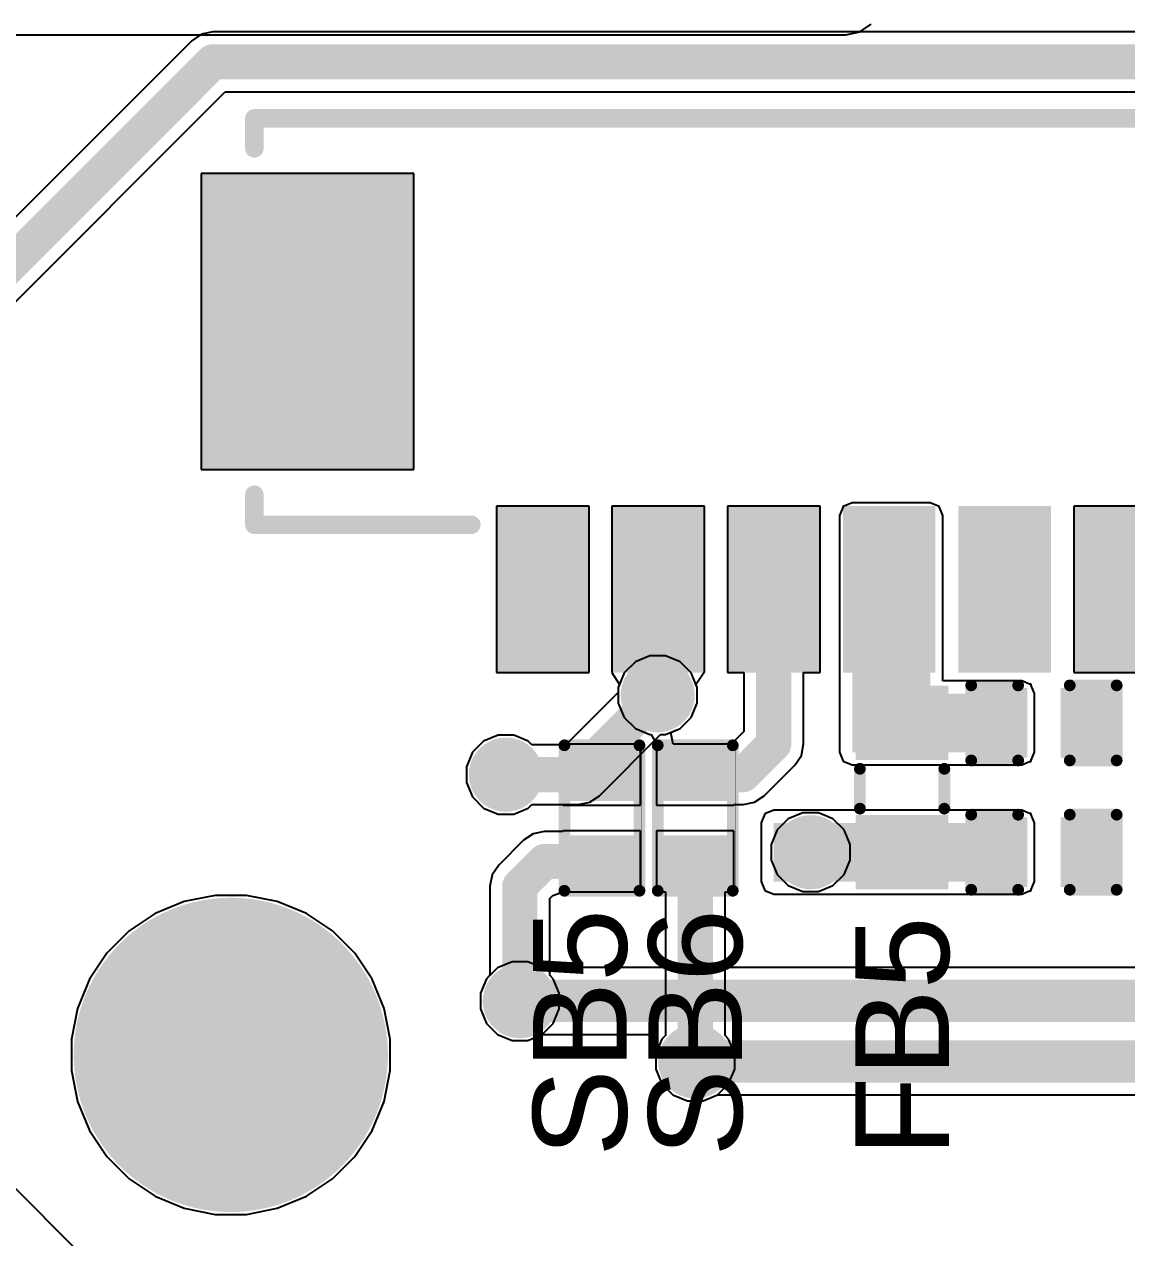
# Model space of a CAD drawing. Header units: millimetres. Extents: x -0.27 to 3.94, y -1.19 to 3.
# Drawn here: x 0.739 to 1.209, y -0.708 to -0.191 of the extents above; entities that cross this region are included whole.
import ezdxf

# ---------------------------------------------------------------- set-up
doc = ezdxf.new("R2010")
doc.units = ezdxf.units.MM
doc.header["$MEASUREMENT"] = 0
for name, color, linetype in [('BottomLayer', 5, 'Continuous'), ('BottomSolder', 6, 'Continuous'), ('MultiLayer', 9, 'Continuous'), ('PadHoleLayer', 156, 'Continuous'), ('TopLayer', 1, 'Continuous'), ('TopOverlay', 2, 'Continuous'), ('TopPaste', 8, 'Continuous'), ('TopSolder', 216, 'Continuous'), ('ViaHoleLayer', 16, 'Continuous')]:
    doc.layers.add(name, color=color, linetype=linetype)
doc.styles.add('Arial', font='arial.ttf', dxfattribs={"height": 0.2})

# ---------------------------------------------------------------- blocks, each defined once
blk = doc.blocks.new('S______B______0402_1')
at = {"layer": 'TopLayer'}
for points in [[(-0.0275, -0.0125), (-0.0275, 0.0125), (-0.0095, 0.0125), (-0.0095, -0.0125)], [(0.0095, -0.0125), (0.0095, 0.0125), (0.0275, 0.0125), (0.0275, -0.0125)]]:
    blk.add_hatch(color=1, dxfattribs=at).paths.add_polyline_path(points)
at = {"layer": 'TopPaste'}
for points in [[(-0.0275, -0.0125), (-0.0275, 0.0125), (-0.0095, 0.0125), (-0.0095, -0.0125)], [(0.0095, -0.0125), (0.0095, 0.0125), (0.0275, 0.0125), (0.0275, -0.0125)]]:
    blk.add_hatch(color=8, dxfattribs=at).paths.add_polyline_path(points)
at = {"layer": 'TopSolder'}
for points in [[(-0.02967, -0.01467), (-0.02967, 0.01467), (-0.00733, 0.01467), (-0.00733, -0.01467)], [(0.00733, -0.01467), (0.00733, 0.01467), (0.02967, 0.01467), (0.02967, -0.01467)]]:
    blk.add_hatch(color=216, dxfattribs=at).paths.add_polyline_path(points)
at = {"layer": 'TopOverlay'}
for points, const_width in [([(-0.031, 0.016), (-0.031, -0.016)], 0.005), ([(-0.031, 0.016), (0.031, 0.016)], 0.005), ([(0.031, 0.016), (0.031, -0.016)], 0.005), ([(-0.031, -0.016), (0.031, -0.016)], 0.005), ([(-0.032, -0.017), (0.032, -0.017)], 0.000127)]:
    blk.add_lwpolyline(points, dxfattribs=dict(at, const_width=const_width))
for points, const_width in [([(-0.03225, 0.016, 1), (-0.02975, 0.016, 1)], 0.0025), ([(-0.03225, 0.016, 1), (-0.02975, 0.016, 1)], 0.0025), ([(0.02975, 0.016, 1), (0.03225, 0.016, 1)], 0.0025), ([(0.02975, 0.016, 1), (0.03225, 0.016, 1)], 0.0025), ([(-0.03225, -0.016, 1), (-0.02975, -0.016, 1)], 0.0025), ([(-0.03225, -0.016, 1), (-0.02975, -0.016, 1)], 0.0025), ([(0.02975, -0.016, 1), (0.03225, -0.016, 1)], 0.0025), ([(0.02975, -0.016, 1), (0.03225, -0.016, 1)], 0.0025), ([(-0.03203, -0.017, 1), (-0.03197, -0.017, 1)], 0.0000635), ([(0.03197, -0.017, 1), (0.03203, -0.017, 1)], 0.0000635)]:
    blk.add_lwpolyline(points, format="xyb", close=True, dxfattribs=dict(at, const_width=const_width))
blk = doc.blocks.new('S______B______0402_2')
at = {"layer": 'TopLayer'}
for points in [[(-0.0275, -0.0125), (-0.0275, 0.0125), (-0.0095, 0.0125), (-0.0095, -0.0125)], [(0.0095, -0.0125), (0.0095, 0.0125), (0.0275, 0.0125), (0.0275, -0.0125)]]:
    blk.add_hatch(color=1, dxfattribs=at).paths.add_polyline_path(points)
at = {"layer": 'TopPaste'}
for points in [[(-0.0275, -0.0125), (-0.0275, 0.0125), (-0.0095, 0.0125), (-0.0095, -0.0125)], [(0.0095, -0.0125), (0.0095, 0.0125), (0.0275, 0.0125), (0.0275, -0.0125)]]:
    blk.add_hatch(color=8, dxfattribs=at).paths.add_polyline_path(points)
at = {"layer": 'TopSolder'}
for points in [[(-0.02967, -0.01467), (-0.02967, 0.01467), (-0.00733, 0.01467), (-0.00733, -0.01467)], [(0.00733, -0.01467), (0.00733, 0.01467), (0.02967, 0.01467), (0.02967, -0.01467)]]:
    blk.add_hatch(color=216, dxfattribs=at).paths.add_polyline_path(points)
at = {"layer": 'TopOverlay'}
for points, const_width in [([(-0.031, 0.016), (-0.031, -0.016)], 0.005), ([(-0.031, 0.016), (0.031, 0.016)], 0.005), ([(0.031, 0.016), (0.031, -0.016)], 0.005), ([(-0.031, -0.016), (0.031, -0.016)], 0.005), ([(-0.032, -0.017), (0.032, -0.017)], 0.000127)]:
    blk.add_lwpolyline(points, dxfattribs=dict(at, const_width=const_width))
for points, const_width in [([(-0.03225, 0.016, 1), (-0.02975, 0.016, 1)], 0.0025), ([(-0.03225, 0.016, 1), (-0.02975, 0.016, 1)], 0.0025), ([(0.02975, 0.016, 1), (0.03225, 0.016, 1)], 0.0025), ([(0.02975, 0.016, 1), (0.03225, 0.016, 1)], 0.0025), ([(-0.03225, -0.016, 1), (-0.02975, -0.016, 1)], 0.0025), ([(-0.03225, -0.016, 1), (-0.02975, -0.016, 1)], 0.0025), ([(0.02975, -0.016, 1), (0.03225, -0.016, 1)], 0.0025), ([(0.02975, -0.016, 1), (0.03225, -0.016, 1)], 0.0025), ([(-0.03203, -0.017, 1), (-0.03197, -0.017, 1)], 0.0000635), ([(0.03197, -0.017, 1), (0.03203, -0.017, 1)], 0.0000635)]:
    blk.add_lwpolyline(points, format="xyb", close=True, dxfattribs=dict(at, const_width=const_width))
blk = doc.blocks.new('53261_0771_144')
at = {"layer": 'TopLayer'}
for points in [[(-0.16339, 0.08858), (-0.13189, 0.08858), (-0.13189, 0.02559), (-0.16339, 0.02559)], [(-0.11417, 0.08858), (-0.08268, 0.08858), (-0.08268, 0.02559), (-0.11417, 0.02559)], [(-0.06496, 0.08858), (-0.03346, 0.08858), (-0.03346, 0.02559), (-0.06496, 0.02559)], [(-0.01575, 0.08858), (0.01575, 0.08858), (0.01575, 0.02559), (-0.01575, 0.02559)], [(0.03346, 0.08858), (0.06496, 0.08858), (0.06496, 0.02559), (0.03346, 0.02559)], [(0.08268, 0.08858), (0.11417, 0.08858), (0.11417, 0.02559), (0.08268, 0.02559)], [(0.13189, 0.08858), (0.16339, 0.08858), (0.16339, 0.02559), (0.13189, 0.02559)], [(-0.28937, 0.00197), (-0.20669, 0.00197), (-0.20669, -0.11614), (-0.28937, -0.11614)], [(0.20669, 0.00197), (0.28937, 0.00197), (0.28937, -0.11614), (0.20669, -0.11614)]]:
    blk.add_hatch(color=1, dxfattribs=at).paths.add_polyline_path(points)
at = {"layer": 'TopPaste'}
for points in [[(-0.16339, 0.08858), (-0.13189, 0.08858), (-0.13189, 0.02559), (-0.16339, 0.02559)], [(-0.11417, 0.08858), (-0.08268, 0.08858), (-0.08268, 0.02559), (-0.11417, 0.02559)], [(-0.06496, 0.08858), (-0.03346, 0.08858), (-0.03346, 0.02559), (-0.06496, 0.02559)], [(-0.01575, 0.08858), (0.01575, 0.08858), (0.01575, 0.02559), (-0.01575, 0.02559)], [(0.03346, 0.08858), (0.06496, 0.08858), (0.06496, 0.02559), (0.03346, 0.02559)], [(0.08268, 0.08858), (0.11417, 0.08858), (0.11417, 0.02559), (0.08268, 0.02559)], [(0.13189, 0.08858), (0.16339, 0.08858), (0.16339, 0.02559), (0.13189, 0.02559)], [(-0.28937, 0.00197), (-0.20669, 0.00197), (-0.20669, -0.11614), (-0.28937, -0.11614)], [(0.20669, 0.00197), (0.28937, 0.00197), (0.28937, -0.11614), (0.20669, -0.11614)]]:
    blk.add_hatch(color=8, dxfattribs=at).paths.add_polyline_path(points)
at = {"layer": 'TopSolder'}
for points in [[(-0.16739, 0.09258), (-0.12789, 0.09258), (-0.12789, 0.02159), (-0.16739, 0.02159)], [(-0.11817, 0.09258), (-0.07868, 0.09258), (-0.07868, 0.02159), (-0.11817, 0.02159)], [(-0.06896, 0.09258), (-0.02946, 0.09258), (-0.02946, 0.02159), (-0.06896, 0.02159)], [(-0.01975, 0.09258), (0.01975, 0.09258), (0.01975, 0.02159), (-0.01975, 0.02159)], [(0.02946, 0.09258), (0.06896, 0.09258), (0.06896, 0.02159), (0.02946, 0.02159)], [(0.07868, 0.09258), (0.11817, 0.09258), (0.11817, 0.02159), (0.07868, 0.02159)], [(0.12789, 0.09258), (0.16739, 0.09258), (0.16739, 0.02159), (0.12789, 0.02159)], [(-0.29337, 0.00597), (-0.20269, 0.00597), (-0.20269, -0.12014), (-0.29337, -0.12014)], [(0.20269, 0.00597), (0.29337, 0.00597), (0.29337, -0.12014), (0.20269, -0.12014)]]:
    blk.add_hatch(color=216, dxfattribs=at).paths.add_polyline_path(points)
at = {"layer": 'TopOverlay'}
for points, const_width in [([(-0.174, 0.075), (-0.184, 0.085)], 0.01), ([(-0.184, 0.085), (-0.184, 0.065)], 0.01), ([(-0.174, 0.075), (-0.184, 0.065)], 0.01), ([(-0.27067, 0.02953), (-0.27067, 0.01673)], 0.00787), ([(-0.17815, 0.02953), (-0.27067, 0.02953)], 0.00787), ([(0.27067, 0.02953), (0.17815, 0.02953)], 0.00787), ([(0.27067, 0.02953), (0.27067, 0.01673)], 0.00787), ([(-0.27067, -0.13091), (-0.27067, -0.1437)], 0.00787), ([(0.27067, -0.13091), (0.27067, -0.1437)], 0.00787), ([(0.27067, -0.1437), (-0.27067, -0.1437)], 0.00787)]:
    blk.add_lwpolyline(points, dxfattribs=dict(at, const_width=const_width))
for points, const_width in [([(-0.1865, 0.085, 1), (-0.1815, 0.085, 1)], 0.005), ([(-0.1865, 0.085, 1), (-0.1815, 0.085, 1)], 0.005), ([(-0.1765, 0.075, 1), (-0.1715, 0.075, 1)], 0.005), ([(-0.1765, 0.075, 1), (-0.1715, 0.075, 1)], 0.005), ([(-0.1865, 0.065, 1), (-0.1815, 0.065, 1)], 0.005), ([(-0.1865, 0.065, 1), (-0.1815, 0.065, 1)], 0.005), ([(-0.27264, 0.02953, 1), (-0.2687, 0.02953, 1)], 0.00394), ([(-0.27264, 0.02953, 1), (-0.2687, 0.02953, 1)], 0.00394), ([(-0.18012, 0.02953, 1), (-0.17618, 0.02953, 1)], 0.00394), ([(0.17618, 0.02953, 1), (0.18012, 0.02953, 1)], 0.00394), ([(0.2687, 0.02953, 1), (0.27264, 0.02953, 1)], 0.00394), ([(0.2687, 0.02953, 1), (0.27264, 0.02953, 1)], 0.00394), ([(-0.27264, 0.01673, 1), (-0.2687, 0.01673, 1)], 0.00394), ([(0.2687, 0.01673, 1), (0.27264, 0.01673, 1)], 0.00394), ([(-0.27264, -0.13091, 1), (-0.2687, -0.13091, 1)], 0.00394), ([(0.2687, -0.13091, 1), (0.27264, -0.13091, 1)], 0.00394), ([(-0.27264, -0.1437, 1), (-0.2687, -0.1437, 1)], 0.00394), ([(-0.27264, -0.1437, 1), (-0.2687, -0.1437, 1)], 0.00394), ([(0.2687, -0.1437, 1), (0.27264, -0.1437, 1)], 0.00394), ([(0.2687, -0.1437, 1), (0.27264, -0.1437, 1)], 0.00394)]:
    blk.add_lwpolyline(points, format="xyb", close=True, dxfattribs=dict(at, const_width=const_width))
blk = doc.blocks.new('IND_0603__1608_M_______152')
at = {"layer": 'TopLayer'}
for points in [[(-0.03937, 0.01575), (-0.01575, 0.01575), (-0.01575, -0.01575), (-0.03937, -0.01575)], [(0.01575, 0.01575), (0.03937, 0.01575), (0.03937, -0.01575), (0.01575, -0.01575)]]:
    blk.add_hatch(color=1, dxfattribs=at).paths.add_polyline_path(points)
at = {"layer": 'TopPaste'}
for points in [[(-0.03937, 0.01575), (-0.01575, 0.01575), (-0.01575, -0.01575), (-0.03937, -0.01575)], [(0.01575, 0.01575), (0.03937, 0.01575), (0.03937, -0.01575), (0.01575, -0.01575)]]:
    blk.add_hatch(color=8, dxfattribs=at).paths.add_polyline_path(points)
at = {"layer": 'TopSolder'}
for points in [[(-0.04337, 0.01975), (-0.01175, 0.01975), (-0.01175, -0.01975), (-0.04337, -0.01975)], [(0.01175, 0.01975), (0.04337, 0.01975), (0.04337, -0.01975), (0.01175, -0.01975)]]:
    blk.add_hatch(color=216, dxfattribs=at).paths.add_polyline_path(points)
at = {"layer": 'TopOverlay', "const_width": 0.005}
for points in [[(0.009, 0.018), (-0.008, 0.018)], [(0.009, -0.018), (-0.008, -0.018)]]:
    blk.add_lwpolyline(points, dxfattribs=at)
at = {"layer": 'TopOverlay', "const_width": 0.0025}
for points in [[(-0.00925, 0.018, 1), (-0.00675, 0.018, 1)], [(0.00775, 0.018, 1), (0.01025, 0.018, 1)], [(-0.00925, -0.018, 1), (-0.00675, -0.018, 1)], [(0.00775, -0.018, 1), (0.01025, -0.018, 1)]]:
    blk.add_lwpolyline(points, format="xyb", close=True, dxfattribs=at)
blk = doc.blocks.new('C___0402_215')
at = {"layer": 'TopLayer'}
for points in [[(-0.0275, -0.0125), (-0.0275, 0.0125), (-0.0095, 0.0125), (-0.0095, -0.0125)], [(0.0095, -0.0125), (0.0095, 0.0125), (0.0275, 0.0125), (0.0275, -0.0125)]]:
    blk.add_hatch(color=1, dxfattribs=at).paths.add_polyline_path(points)
at = {"layer": 'TopPaste'}
for points in [[(-0.0275, -0.0125), (-0.0275, 0.0125), (-0.0095, 0.0125), (-0.0095, -0.0125)], [(0.0095, -0.0125), (0.0095, 0.0125), (0.0275, 0.0125), (0.0275, -0.0125)]]:
    blk.add_hatch(color=8, dxfattribs=at).paths.add_polyline_path(points)
at = {"layer": 'TopSolder'}
for points in [[(-0.02986, -0.01486), (-0.02986, 0.01486), (-0.00714, 0.01486), (-0.00714, -0.01486)], [(0.00714, -0.01486), (0.00714, 0.01486), (0.02986, 0.01486), (0.02986, -0.01486)]]:
    blk.add_hatch(color=216, dxfattribs=at).paths.add_polyline_path(points)
at = {"layer": 'TopOverlay', "const_width": 0.005}
for points in [[(-0.031, 0.016), (-0.031, -0.016)], [(-0.011, 0.016), (-0.031, 0.016)], [(0.031, 0.016), (0.011, 0.016)], [(0.031, 0.016), (0.031, -0.016)], [(-0.011, -0.016), (-0.031, -0.016)], [(0.031, -0.016), (0.011, -0.016)]]:
    blk.add_lwpolyline(points, dxfattribs=at)
at = {"layer": 'TopOverlay', "const_width": 0.0025}
for points in [[(-0.03225, 0.016, 1), (-0.02975, 0.016, 1)], [(-0.03225, 0.016, 1), (-0.02975, 0.016, 1)], [(-0.01225, 0.016, 1), (-0.00975, 0.016, 1)], [(0.00975, 0.016, 1), (0.01225, 0.016, 1)], [(0.02975, 0.016, 1), (0.03225, 0.016, 1)], [(0.02975, 0.016, 1), (0.03225, 0.016, 1)], [(-0.03225, -0.016, 1), (-0.02975, -0.016, 1)], [(-0.03225, -0.016, 1), (-0.02975, -0.016, 1)], [(-0.01225, -0.016, 1), (-0.00975, -0.016, 1)], [(0.00975, -0.016, 1), (0.01225, -0.016, 1)], [(0.02975, -0.016, 1), (0.03225, -0.016, 1)], [(0.02975, -0.016, 1), (0.03225, -0.016, 1)]]:
    blk.add_lwpolyline(points, format="xyb", close=True, dxfattribs=at)
blk = doc.blocks.new('C___0402_216')
at = {"layer": 'TopLayer'}
for points in [[(-0.0275, -0.0125), (-0.0275, 0.0125), (-0.0095, 0.0125), (-0.0095, -0.0125)], [(0.0095, -0.0125), (0.0095, 0.0125), (0.0275, 0.0125), (0.0275, -0.0125)]]:
    blk.add_hatch(color=1, dxfattribs=at).paths.add_polyline_path(points)
at = {"layer": 'TopPaste'}
for points in [[(-0.0275, -0.0125), (-0.0275, 0.0125), (-0.0095, 0.0125), (-0.0095, -0.0125)], [(0.0095, -0.0125), (0.0095, 0.0125), (0.0275, 0.0125), (0.0275, -0.0125)]]:
    blk.add_hatch(color=8, dxfattribs=at).paths.add_polyline_path(points)
at = {"layer": 'TopSolder'}
for points in [[(-0.02986, -0.01486), (-0.02986, 0.01486), (-0.00714, 0.01486), (-0.00714, -0.01486)], [(0.00714, -0.01486), (0.00714, 0.01486), (0.02986, 0.01486), (0.02986, -0.01486)]]:
    blk.add_hatch(color=216, dxfattribs=at).paths.add_polyline_path(points)
at = {"layer": 'TopOverlay', "const_width": 0.005}
for points in [[(-0.031, 0.016), (-0.031, -0.016)], [(-0.011, 0.016), (-0.031, 0.016)], [(0.031, 0.016), (0.011, 0.016)], [(0.031, 0.016), (0.031, -0.016)], [(-0.011, -0.016), (-0.031, -0.016)], [(0.031, -0.016), (0.011, -0.016)]]:
    blk.add_lwpolyline(points, dxfattribs=at)
at = {"layer": 'TopOverlay', "const_width": 0.0025}
for points in [[(-0.03225, 0.016, 1), (-0.02975, 0.016, 1)], [(-0.03225, 0.016, 1), (-0.02975, 0.016, 1)], [(-0.01225, 0.016, 1), (-0.00975, 0.016, 1)], [(0.00975, 0.016, 1), (0.01225, 0.016, 1)], [(0.02975, 0.016, 1), (0.03225, 0.016, 1)], [(0.02975, 0.016, 1), (0.03225, 0.016, 1)], [(-0.03225, -0.016, 1), (-0.02975, -0.016, 1)], [(-0.03225, -0.016, 1), (-0.02975, -0.016, 1)], [(-0.01225, -0.016, 1), (-0.00975, -0.016, 1)], [(0.00975, -0.016, 1), (0.01225, -0.016, 1)], [(0.02975, -0.016, 1), (0.03225, -0.016, 1)], [(0.02975, -0.016, 1), (0.03225, -0.016, 1)]]:
    blk.add_lwpolyline(points, format="xyb", close=True, dxfattribs=at)

msp = doc.modelspace()

# ---------------------------------------------------------------- hatches: boundary and pattern name
at = {"layer": 'BottomLayer'}
h = msp.add_hatch(color=5, dxfattribs=at)
edge = h.paths.add_edge_path()
edge.add_arc((1.00879, -0.4766), 0.01181, 0, 360)
h = msp.add_hatch(color=5, dxfattribs=at)
edge = h.paths.add_edge_path()
edge.add_arc((0.94408, -0.51046), 0.01181, 0, 360)
h = msp.add_hatch(color=5, dxfattribs=at)
edge = h.paths.add_edge_path()
edge.add_arc((1.074, -0.54353), 0.01181, 0, 360)
h = msp.add_hatch(color=5, dxfattribs=at)
edge = h.paths.add_edge_path()
edge.add_arc((0.82677, -0.62992), 0.06299, 0, 360)
h = msp.add_hatch(color=5, dxfattribs=at)
edge = h.paths.add_edge_path()
edge.add_arc((0.95, -0.607), 0.01181, 0, 360)
h = msp.add_hatch(color=5, dxfattribs=at)
edge = h.paths.add_edge_path()
edge.add_arc((1.02479, -0.63273), 0.01181, 0, 360)
at = {"layer": 'BottomSolder'}
h = msp.add_hatch(color=6, dxfattribs=at)
edge = h.paths.add_edge_path()
edge.add_arc((1.00879, -0.4766), 0.01581, 0, 360)
h = msp.add_hatch(color=6, dxfattribs=at)
edge = h.paths.add_edge_path()
edge.add_arc((0.94408, -0.51046), 0.01581, 0, 360)
h = msp.add_hatch(color=6, dxfattribs=at)
edge = h.paths.add_edge_path()
edge.add_arc((1.074, -0.54353), 0.01581, 0, 360)
h = msp.add_hatch(color=6, dxfattribs=at)
edge = h.paths.add_edge_path()
edge.add_arc((0.82677, -0.62992), 0.06699, 0, 360)
h = msp.add_hatch(color=6, dxfattribs=at)
edge = h.paths.add_edge_path()
edge.add_arc((0.95, -0.607), 0.01581, 0, 360)
h = msp.add_hatch(color=6, dxfattribs=at)
edge = h.paths.add_edge_path()
edge.add_arc((1.02479, -0.63273), 0.01581, 0, 360)
at = {"layer": 'MultiLayer'}
h = msp.add_hatch(color=9, dxfattribs=at)
edge = h.paths.add_edge_path()
edge.add_arc((0.82677, -0.62992), 0.06299, 0, 360)
at = {"layer": 'PadHoleLayer'}
h = msp.add_hatch(color=156, dxfattribs=at)
edge = h.paths.add_edge_path()
edge.add_arc((0.82677, -0.62992), 0.06299, 0, 360)
at = {"layer": 'TopLayer'}
for points in [[(1.09172, -0.50091), (1.12497, -0.50091), (1.12497, -0.4), (1.09172, -0.4)], [(1.09172, -0.50091), (1.16397, -0.50091), (1.16397, -0.47591), (1.09172, -0.47591)], [(1.05825, -0.55603), (1.16396, -0.55603), (1.16396, -0.53103), (1.05825, -0.53103)]]:
    msp.add_hatch(color=1, dxfattribs=at).paths.add_polyline_path(points)
h = msp.add_hatch(color=1, dxfattribs=at)
edge = h.paths.add_edge_path()
edge.add_arc((1.00879, -0.4766), 0.01181, 0, 360)
h = msp.add_hatch(color=1, dxfattribs=at)
edge = h.paths.add_edge_path()
edge.add_arc((0.94408, -0.51046), 0.01181, 0, 360)
h = msp.add_hatch(color=1, dxfattribs=at)
edge = h.paths.add_edge_path()
edge.add_arc((1.074, -0.54353), 0.01181, 0, 360)
h = msp.add_hatch(color=1, dxfattribs=at)
edge = h.paths.add_edge_path()
edge.add_arc((0.82677, -0.62992), 0.06299, 0, 360)
h = msp.add_hatch(color=1, dxfattribs=at)
edge = h.paths.add_edge_path()
edge.add_arc((0.95, -0.607), 0.01181, 0, 360)
h = msp.add_hatch(color=1, dxfattribs=at)
edge = h.paths.add_edge_path()
edge.add_arc((1.02479, -0.63273), 0.01181, 0, 360)
at = {"layer": 'TopSolder'}
h = msp.add_hatch(color=216, dxfattribs=at)
edge = h.paths.add_edge_path()
edge.add_arc((1.00879, -0.4766), 0.01581, 0, 360)
h = msp.add_hatch(color=216, dxfattribs=at)
edge = h.paths.add_edge_path()
edge.add_arc((0.94408, -0.51046), 0.01581, 0, 360)
h = msp.add_hatch(color=216, dxfattribs=at)
edge = h.paths.add_edge_path()
edge.add_arc((1.074, -0.54353), 0.01581, 0, 360)
h = msp.add_hatch(color=216, dxfattribs=at)
edge = h.paths.add_edge_path()
edge.add_arc((0.82677, -0.62992), 0.06699, 0, 360)
h = msp.add_hatch(color=216, dxfattribs=at)
edge = h.paths.add_edge_path()
edge.add_arc((0.95, -0.607), 0.01581, 0, 360)
h = msp.add_hatch(color=216, dxfattribs=at)
edge = h.paths.add_edge_path()
edge.add_arc((1.02479, -0.63273), 0.01581, 0, 360)
at = {"layer": 'ViaHoleLayer'}
h = msp.add_hatch(color=16, dxfattribs=at)
edge = h.paths.add_edge_path()
edge.add_arc((1.00879, -0.4766), 0.00591, 0, 360)
h = msp.add_hatch(color=16, dxfattribs=at)
edge = h.paths.add_edge_path()
edge.add_arc((0.94408, -0.51046), 0.00591, 0, 360)
h = msp.add_hatch(color=16, dxfattribs=at)
edge = h.paths.add_edge_path()
edge.add_arc((1.074, -0.54353), 0.00591, 0, 360)
h = msp.add_hatch(color=16, dxfattribs=at)
edge = h.paths.add_edge_path()
edge.add_arc((0.95, -0.607), 0.00591, 0, 360)
h = msp.add_hatch(color=16, dxfattribs=at)
edge = h.paths.add_edge_path()
edge.add_arc((1.02479, -0.63273), 0.00591, 0, 360)

# ---------------------------------------------------------------- linework, layer by layer
at = {"layer": 'BottomLayer'}
for p, q in [((1.0949, -0.19388), (1.09986, -0.19056)), ((0.42575, -0.19504), (1.08905, -0.19504)), ((1.08905, -0.19504), (1.0949, -0.19388)), ((1.00544, -0.45979), (0.99927, -0.46235)), ((1.01213, -0.45979), (1.00544, -0.45979)), ((1.01831, -0.46235), (1.01213, -0.45979)), ((0.99927, -0.46235), (0.99454, -0.46708)), ((1.02304, -0.46708), (1.01831, -0.46235)), ((0.99454, -0.46708), (0.99198, -0.47325)), ((1.0256, -0.47325), (1.02304, -0.46708)), ((0.99198, -0.47539), (0.96965, -0.49771)), ((0.99198, -0.47325), (0.99198, -0.47539)), ((1.0256, -0.47994), (1.0256, -0.47325)), ((1.02304, -0.48612), (1.0256, -0.47994)), ((1.01831, -0.49085), (1.02304, -0.48612)), ((1.01213, -0.49341), (1.01831, -0.49085)), ((0.93456, -0.49621), (0.92983, -0.50094)), ((0.94074, -0.49365), (0.93456, -0.49621)), ((0.94742, -0.49365), (0.94074, -0.49365)), ((0.9536, -0.49621), (0.94742, -0.49365)), ((0.95511, -0.49771), (0.9536, -0.49621)), ((0.98394, -0.51947), (1.01, -0.49341)), ((1.01, -0.49341), (1.01213, -0.49341)), ((0.92983, -0.50094), (0.92727, -0.50711)), ((0.96965, -0.49771), (0.95511, -0.49771)), ((1.198, -1.15), (0.55916, -0.51116)), ((0.92727, -0.50711), (0.92727, -0.5138)), ((0.92727, -0.5138), (0.92983, -0.51998)), ((0.92983, -0.51998), (0.93456, -0.52471)), ((0.97493, -0.5232), (0.97981, -0.52223)), ((0.97981, -0.52223), (0.98394, -0.51947)), ((0.93456, -0.52471), (0.94074, -0.52727)), ((0.94074, -0.52727), (0.94742, -0.52727)), ((0.94742, -0.52727), (0.9536, -0.52471)), ((0.9536, -0.52471), (0.95511, -0.5232)), ((0.95511, -0.5232), (0.97493, -0.5232)), ((1.07066, -0.52672), (1.06448, -0.52928)), ((1.07734, -0.52672), (1.07066, -0.52672)), ((1.08352, -0.52928), (1.07734, -0.52672)), ((1.06448, -0.52928), (1.05975, -0.534)), ((1.08825, -0.534), (1.08352, -0.52928)), ((1.05975, -0.534), (1.05719, -0.54018)), ((1.09081, -0.54018), (1.08825, -0.534)), ((1.05719, -0.54018), (1.05719, -0.54687)), ((1.09081, -0.54687), (1.09081, -0.54018)), ((1.05719, -0.54687), (1.05975, -0.55305)), ((1.08825, -0.55305), (1.09081, -0.54687)), ((1.05975, -0.55305), (1.06448, -0.55778)), ((1.08352, -0.55778), (1.08825, -0.55305)), ((1.06448, -0.55778), (1.07066, -0.56034)), ((1.07734, -0.56034), (1.08352, -0.55778)), ((0.82008, -0.56193), (0.80694, -0.56454)), ((0.83347, -0.56193), (0.82008, -0.56193)), ((0.8466, -0.56454), (0.83347, -0.56193)), ((1.07066, -0.56034), (1.07734, -0.56034)), ((0.80694, -0.56454), (0.79457, -0.56967)), ((0.85898, -0.56967), (0.8466, -0.56454)), ((0.79457, -0.56967), (0.78343, -0.57711)), ((0.87011, -0.57711), (0.85898, -0.56967)), ((0.78343, -0.57711), (0.77396, -0.58658)), ((0.87959, -0.58658), (0.87011, -0.57711)), ((0.77396, -0.58658), (0.76652, -0.59771)), ((0.88703, -0.59771), (0.87959, -0.58658)), ((0.94048, -0.59275), (0.93575, -0.59748)), ((0.94666, -0.59019), (0.94048, -0.59275)), ((0.95334, -0.59019), (0.94666, -0.59019)), ((0.95928, -0.59265), (0.95334, -0.59019)), ((2.17123, -0.59265), (0.95928, -0.59265)), ((0.76652, -0.59771), (0.76139, -0.61009)), ((0.89215, -0.61009), (0.88703, -0.59771)), ((0.93575, -0.59748), (0.93319, -0.60366)), ((0.93319, -0.60366), (0.93319, -0.61034)), ((0.76139, -0.61009), (0.75878, -0.62322)), ((0.89476, -0.62322), (0.89215, -0.61009)), ((0.93319, -0.61034), (0.93575, -0.61652)), ((0.93575, -0.61652), (0.94048, -0.62125)), ((0.75878, -0.62322), (0.75878, -0.63662)), ((0.89476, -0.63662), (0.89476, -0.62322)), ((0.94048, -0.62125), (0.94666, -0.62381)), ((0.94666, -0.62381), (0.95334, -0.62381)), ((0.95334, -0.62381), (0.95952, -0.62125)), ((0.95952, -0.62125), (0.95958, -0.6212)), ((0.95958, -0.6212), (1.00602, -0.6212)), ((1.00602, -0.6212), (1.0093, -0.6262)), ((1.0093, -0.6262), (1.00798, -0.62939)), ((1.00798, -0.62939), (1.00798, -0.63608)), ((1.00798, -0.63608), (1.01054, -0.64225)), ((0.75878, -0.63662), (0.76139, -0.64975)), ((0.89215, -0.64975), (0.89476, -0.63662)), ((1.01054, -0.64225), (1.01527, -0.64698)), ((0.76139, -0.64975), (0.76652, -0.66213)), ((0.88703, -0.66213), (0.89215, -0.64975)), ((1.01527, -0.64698), (1.02144, -0.64954)), ((1.02144, -0.64954), (1.02813, -0.64954)), ((1.02813, -0.64954), (1.03426, -0.64701)), ((1.03426, -0.64701), (1.72348, -0.64701)), ((0.76652, -0.66213), (0.77396, -0.67326)), ((0.87959, -0.67326), (0.88703, -0.66213)), ((0.77396, -0.67326), (0.78343, -0.68273)), ((0.87011, -0.68273), (0.87959, -0.67326)), ((0.78343, -0.68273), (0.79457, -0.69017)), ((0.85898, -0.69017), (0.87011, -0.68273)), ((0.79457, -0.69017), (0.80694, -0.6953)), ((0.8466, -0.6953), (0.85898, -0.69017)), ((0.80694, -0.6953), (0.82008, -0.69791)), ((0.82008, -0.69791), (0.83347, -0.69791)), ((0.83347, -0.69791), (0.8466, -0.6953))]:
    msp.add_line(p, q, dxfattribs=at)
for points, const_width in [([(0.97493, -0.51046), (1.00879, -0.4766)], 0.015), ([(0.94408, -0.51046), (0.97493, -0.51046)], 0.015), ([(0.95, -0.607), (0.95008, -0.60692)], 0.018), ([(0.95008, -0.60692), (2.4323, -0.60692)], 0.018), ([(1.02479, -0.63273), (2.45646, -0.63273)], 0.018)]:
    msp.add_lwpolyline(points, dxfattribs=dict(at, const_width=const_width))
for points, const_width in [([(1.00504, -0.4766, 1), (1.01254, -0.4766, 1)], 0.0075), ([(0.94033, -0.51046, 1), (0.94783, -0.51046, 1)], 0.0075), ([(0.97118, -0.51046, 1), (0.97868, -0.51046, 1)], 0.0075), ([(0.97118, -0.51046, 1), (0.97868, -0.51046, 1)], 0.0075), ([(0.9455, -0.607, 1), (0.9545, -0.607, 1)], 0.009), ([(0.94558, -0.60692, 1), (0.95458, -0.60692, 1)], 0.009), ([(0.94558, -0.60692, 1), (0.95458, -0.60692, 1)], 0.009), ([(1.02029, -0.63273, 1), (1.02929, -0.63273, 1)], 0.009)]:
    msp.add_lwpolyline(points, format="xyb", close=True, dxfattribs=dict(at, const_width=const_width))
at = {"layer": 'TopLayer'}
for p, q in [((0.81426, -0.19485), (0.81012, -0.19761)), ((0.81914, -0.19388), (0.81426, -0.19485)), ((1.41483, -0.19388), (0.81914, -0.19388)), ((0.81012, -0.19761), (0.63005, -0.37768)), ((0.64808, -0.3957), (0.82442, -0.21937)), ((0.82442, -0.21937), (1.40955, -0.21937)), ((0.90477, -0.25427), (0.81409, -0.25427)), ((0.81409, -0.25427), (0.81409, -0.38038)), ((0.90477, -0.38038), (0.90477, -0.25427)), ((0.81409, -0.38038), (0.90477, -0.38038)), ((0.97958, -0.396), (0.94008, -0.396)), ((0.94008, -0.396), (0.94008, -0.46699)), ((0.97958, -0.46699), (0.97958, -0.396)), ((1.02879, -0.396), (0.98929, -0.396)), ((0.98929, -0.396), (0.98929, -0.46699)), ((1.02879, -0.46699), (1.02879, -0.396)), ((1.078, -0.396), (1.0385, -0.396)), ((1.0385, -0.396), (1.0385, -0.46699)), ((1.078, -0.46699), (1.078, -0.396)), ((1.08772, -0.39659), (1.0863, -0.4)), ((1.08831, -0.396), (1.08772, -0.396)), ((1.08772, -0.396), (1.08772, -0.39659)), ((1.09172, -0.39459), (1.08831, -0.396)), ((1.12497, -0.39459), (1.09172, -0.39459)), ((1.12879, -0.39617), (1.12497, -0.39459)), ((1.13038, -0.4), (1.12879, -0.39617)), ((1.22564, -0.396), (1.18614, -0.396)), ((1.18614, -0.396), (1.18614, -0.46699)), ((1.0863, -0.4), (1.0863, -0.47591)), ((1.13038, -0.4705), (1.13038, -0.4)), ((0.94008, -0.46699), (0.97958, -0.46699)), ((0.98929, -0.46699), (0.98929, -0.46699)), ((0.98929, -0.46699), (0.9925, -0.47199)), ((1.02508, -0.47199), (1.02842, -0.46699)), ((1.02842, -0.46699), (1.02879, -0.46699)), ((1.0385, -0.46699), (1.04551, -0.46699)), ((1.04551, -0.46699), (1.04551, -0.49212)), ((1.071, -0.4974), (1.071, -0.46699)), ((1.071, -0.46699), (1.078, -0.46699)), ((1.16397, -0.4705), (1.13038, -0.4705)), ((1.16737, -0.47191), (1.16397, -0.4705)), ((1.18614, -0.46699), (1.22564, -0.46699)), ((0.9925, -0.47199), (0.99198, -0.47325)), ((0.99198, -0.47325), (0.99198, -0.47994)), ((1.0256, -0.47325), (1.02508, -0.47199)), ((1.0256, -0.47994), (1.0256, -0.47325)), ((1.16797, -0.47191), (1.16737, -0.47191)), ((1.16797, -0.4725), (1.16797, -0.47191)), ((1.16938, -0.47591), (1.16797, -0.4725)), ((0.99198, -0.47994), (0.99454, -0.48612)), ((1.02304, -0.48612), (1.0256, -0.47994)), ((1.0863, -0.47591), (1.0863, -0.50091)), ((1.16938, -0.50091), (1.16938, -0.47591)), ((0.99454, -0.48612), (0.99927, -0.49085)), ((1.01831, -0.49085), (1.02304, -0.48612)), ((0.99927, -0.49085), (1.00544, -0.49341)), ((1.01443, -0.49246), (1.01831, -0.49085)), ((0.93456, -0.49621), (0.92983, -0.50094)), ((0.94074, -0.49365), (0.93456, -0.49621)), ((0.94742, -0.49365), (0.94074, -0.49365)), ((0.9536, -0.49621), (0.94742, -0.49365)), ((0.95511, -0.49771), (0.9536, -0.49621)), ((1.00544, -0.49341), (1.00599, -0.49341)), ((1.00599, -0.49341), (1.00829, -0.49746)), ((1.01542, -0.49746), (1.01443, -0.49246)), ((1.04551, -0.49212), (1.04017, -0.49746)), ((0.92983, -0.50094), (0.92727, -0.50711)), ((0.9685, -0.49771), (0.95511, -0.49771)), ((1.0015, -0.49746), (0.9685, -0.49746)), ((0.9685, -0.49746), (0.9685, -0.49771)), ((1.0015, -0.52346), (1.0015, -0.49746)), ((1.00829, -0.49746), (1.00829, -0.49841)), ((1.00829, -0.49841), (1.00829, -0.52346)), ((1.04017, -0.49746), (1.01542, -0.49746)), ((1.07003, -0.50228), (1.071, -0.4974)), ((1.0863, -0.50091), (1.08789, -0.50474)), ((1.16797, -0.50432), (1.16938, -0.50091)), ((1.05421, -0.51947), (1.06726, -0.50641)), ((1.06726, -0.50641), (1.07003, -0.50228)), ((1.08789, -0.50474), (1.09172, -0.50632)), ((1.09172, -0.50632), (1.16397, -0.50632)), ((1.16397, -0.50632), (1.16737, -0.50491)), ((1.16737, -0.50491), (1.16797, -0.50491)), ((1.16797, -0.50491), (1.16797, -0.50432)), ((1.198, -1.15), (0.55916, -0.51116)), ((0.92727, -0.50711), (0.92727, -0.5138)), ((0.92727, -0.5138), (0.92983, -0.51998)), ((0.92983, -0.51998), (0.93456, -0.52471)), ((1.0452, -0.5232), (1.05007, -0.52223)), ((1.05007, -0.52223), (1.05421, -0.51947)), ((0.93456, -0.52471), (0.94074, -0.52727)), ((0.94074, -0.52727), (0.94742, -0.52727)), ((0.94742, -0.52727), (0.9536, -0.52471)), ((0.9536, -0.52471), (0.95511, -0.5232)), ((0.95511, -0.5232), (0.9685, -0.5232)), ((0.9685, -0.5232), (0.9685, -0.52346)), ((0.9685, -0.52346), (1.0015, -0.52346)), ((1.00829, -0.52346), (1.04129, -0.52346)), ((1.04129, -0.52346), (1.04129, -0.5232)), ((1.04129, -0.5232), (1.0452, -0.5232)), ((1.05443, -0.5272), (1.05284, -0.53103)), ((1.05825, -0.52562), (1.05443, -0.5272)), ((1.16397, -0.52562), (1.05825, -0.52562)), ((1.16737, -0.52703), (1.16397, -0.52562)), ((1.16797, -0.52703), (1.16737, -0.52703)), ((1.16797, -0.52762), (1.16797, -0.52703)), ((1.16938, -0.53103), (1.16797, -0.52762)), ((1.05284, -0.53103), (1.05284, -0.55603)), ((1.16938, -0.55603), (1.16938, -0.53103)), ((0.95567, -0.53568), (0.95153, -0.53845)), ((0.96054, -0.53471), (0.95567, -0.53568)), ((0.9685, -0.53471), (0.96054, -0.53471)), ((1.0015, -0.53446), (0.9685, -0.53446)), ((0.9685, -0.53446), (0.9685, -0.53471)), ((1.0015, -0.56046), (1.0015, -0.53446)), ((1.04129, -0.53446), (1.00829, -0.53446)), ((1.00829, -0.53446), (1.00829, -0.56046)), ((1.04129, -0.56046), (1.04129, -0.53446)), ((0.95153, -0.53845), (0.94099, -0.54899)), ((0.93823, -0.55313), (0.93726, -0.558)), ((0.94099, -0.54899), (0.93823, -0.55313)), ((0.93726, -0.558), (0.93726, -0.59597)), ((1.05284, -0.55603), (1.05443, -0.55985)), ((1.16797, -0.55944), (1.16938, -0.55603)), ((0.82008, -0.56193), (0.80694, -0.56454)), ((0.83347, -0.56193), (0.82008, -0.56193)), ((0.8466, -0.56454), (0.83347, -0.56193)), ((0.96274, -0.56328), (0.96411, -0.56192)), ((0.96274, -0.59597), (0.96274, -0.56328)), ((0.96411, -0.56192), (0.9685, -0.56046)), ((0.9685, -0.56046), (0.9685, -0.56046)), ((0.9685, -0.56046), (0.9685, -0.56046)), ((0.9685, -0.56046), (0.9685, -0.56046)), ((0.9685, -0.56046), (1.0015, -0.56046)), ((1.00829, -0.56046), (1.01204, -0.56046)), ((1.01204, -0.56046), (1.01204, -0.6217)), ((1.03753, -0.6217), (1.03753, -0.56046)), ((1.03753, -0.56046), (1.04129, -0.56046)), ((1.05443, -0.55985), (1.05825, -0.56144)), ((1.05825, -0.56144), (1.16397, -0.56144)), ((1.16397, -0.56144), (1.16737, -0.56003)), ((1.16737, -0.56003), (1.16797, -0.56003)), ((1.16797, -0.56003), (1.16797, -0.55944)), ((0.80694, -0.56454), (0.79457, -0.56967)), ((0.85898, -0.56967), (0.8466, -0.56454)), ((0.79457, -0.56967), (0.78343, -0.57711)), ((0.87011, -0.57711), (0.85898, -0.56967)), ((0.78343, -0.57711), (0.77396, -0.58658)), ((0.87959, -0.58658), (0.87011, -0.57711)), ((0.77396, -0.58658), (0.76652, -0.59771)), ((0.88703, -0.59771), (0.87959, -0.58658)), ((0.76652, -0.59771), (0.76139, -0.61009)), ((0.89215, -0.61009), (0.88703, -0.59771)), ((0.93575, -0.59748), (0.93319, -0.60366)), ((0.93726, -0.59597), (0.93575, -0.59748)), ((0.96425, -0.59748), (0.96274, -0.59597)), ((0.96681, -0.60366), (0.96425, -0.59748)), ((0.93319, -0.60366), (0.93319, -0.61034)), ((0.96681, -0.61034), (0.96681, -0.60366)), ((0.76139, -0.61009), (0.75878, -0.62322)), ((0.89476, -0.62322), (0.89215, -0.61009)), ((0.93319, -0.61034), (0.93575, -0.61652)), ((0.96425, -0.61652), (0.96681, -0.61034)), ((0.93575, -0.61652), (0.94048, -0.62125)), ((0.95952, -0.62125), (0.96425, -0.61652)), ((0.75878, -0.62322), (0.75878, -0.63662)), ((0.89476, -0.63662), (0.89476, -0.62322)), ((0.94048, -0.62125), (0.94666, -0.62381)), ((0.94666, -0.62381), (0.95334, -0.62381)), ((0.95334, -0.62381), (0.95952, -0.62125)), ((1.01054, -0.62321), (1.00798, -0.62939)), ((1.01204, -0.6217), (1.01054, -0.62321)), ((1.03904, -0.62321), (1.03753, -0.6217)), ((1.0416, -0.62939), (1.03904, -0.62321)), ((1.00798, -0.62939), (1.00798, -0.63608)), ((1.0416, -0.63608), (1.0416, -0.62939)), ((1.00798, -0.63608), (1.01054, -0.64225)), ((1.03904, -0.64225), (1.0416, -0.63608)), ((0.75878, -0.63662), (0.76139, -0.64975)), ((0.89215, -0.64975), (0.89476, -0.63662)), ((1.01054, -0.64225), (1.01527, -0.64698)), ((1.03431, -0.64698), (1.03904, -0.64225)), ((0.76139, -0.64975), (0.76652, -0.66213)), ((0.88703, -0.66213), (0.89215, -0.64975)), ((1.01527, -0.64698), (1.02144, -0.64954)), ((1.02144, -0.64954), (1.02813, -0.64954)), ((1.02813, -0.64954), (1.03431, -0.64698)), ((0.76652, -0.66213), (0.77396, -0.67326)), ((0.87959, -0.67326), (0.88703, -0.66213)), ((0.77396, -0.67326), (0.78343, -0.68273)), ((0.87011, -0.68273), (0.87959, -0.67326)), ((0.78343, -0.68273), (0.79457, -0.69017)), ((0.85898, -0.69017), (0.87011, -0.68273)), ((0.79457, -0.69017), (0.80694, -0.6953)), ((0.8466, -0.6953), (0.85898, -0.69017)), ((0.80694, -0.6953), (0.82008, -0.69791)), ((0.82008, -0.69791), (0.83347, -0.69791)), ((0.83347, -0.69791), (0.8466, -0.6953))]:
    msp.add_line(p, q, dxfattribs=at)
at = {"layer": 'TopLayer', "const_width": 0.015}
for points in [[(0.62987, -0.39588), (0.81914, -0.20662)], [(0.81914, -0.20662), (1.41483, -0.20662)], [(1.00891, -0.43162), (1.00904, -0.4315)], [(1.00891, -0.47647), (1.00891, -0.43162)], [(1.05825, -0.4974), (1.05825, -0.4315)], [(1.00879, -0.4766), (1.00891, -0.47647)], [(1.0452, -0.51046), (1.05825, -0.4974)], [(0.94408, -0.51046), (0.985, -0.51046)], [(1.02479, -0.51046), (1.0452, -0.51046)], [(0.95, -0.558), (0.96054, -0.54746)], [(0.96054, -0.54746), (0.985, -0.54746)], [(1.02479, -0.63273), (1.02479, -0.54746)], [(0.95, -0.60548), (0.95, -0.558)]]:
    msp.add_lwpolyline(points, dxfattribs=at)
at = {"layer": 'TopLayer', "const_width": 0.0075}
for points in [[(0.81539, -0.20662, 1), (0.82289, -0.20662, 1)], [(0.81539, -0.20662, 1), (0.82289, -0.20662, 1)], [(1.00516, -0.43162, 1), (1.01266, -0.43162, 1)], [(1.00516, -0.43162, 1), (1.01266, -0.43162, 1)], [(1.00529, -0.4315, 1), (1.01279, -0.4315, 1)], [(1.0545, -0.4315, 1), (1.062, -0.4315, 1)], [(1.00504, -0.4766, 1), (1.01254, -0.4766, 1)], [(1.00516, -0.47647, 1), (1.01266, -0.47647, 1)], [(1.00516, -0.47647, 1), (1.01266, -0.47647, 1)], [(1.0545, -0.4974, 1), (1.062, -0.4974, 1)], [(1.0545, -0.4974, 1), (1.062, -0.4974, 1)], [(0.94033, -0.51046, 1), (0.94783, -0.51046, 1)], [(0.98125, -0.51046, 1), (0.98875, -0.51046, 1)], [(1.02104, -0.51046, 1), (1.02854, -0.51046, 1)], [(1.04145, -0.51046, 1), (1.04895, -0.51046, 1)], [(1.04145, -0.51046, 1), (1.04895, -0.51046, 1)], [(0.95679, -0.54746, 1), (0.96429, -0.54746, 1)], [(0.95679, -0.54746, 1), (0.96429, -0.54746, 1)], [(0.98125, -0.54746, 1), (0.98875, -0.54746, 1)], [(1.02104, -0.54746, 1), (1.02854, -0.54746, 1)], [(0.94625, -0.558, 1), (0.95375, -0.558, 1)], [(0.94625, -0.558, 1), (0.95375, -0.558, 1)], [(0.94625, -0.60548, 1), (0.95375, -0.60548, 1)], [(1.02104, -0.63273, 1), (1.02854, -0.63273, 1)]]:
    msp.add_lwpolyline(points, format="xyb", close=True, dxfattribs=at)

# ---------------------------------------------------------------- block references
for name, p, rotation in [('53261_0771_144', (1.10747, -0.37441), 180), ('C___0402_216', (1.17347, -0.48841), 180), ('IND_0603__1608_M_______152', (1.113, -0.51597), 270), ('S______B______0402_2', (0.985, -0.52896), 90), ('S______B______0402_1', (1.02479, -0.52896), 90), ('C___0402_215', (1.17347, -0.54353), 180)]:
    msp.add_blockref(name, p, dxfattribs=dict(rotation=rotation))

# ---------------------------------------------------------------- texts
at = {"layer": 'TopOverlay', "style": 'Arial'}
for s, p in [('SB5', (0.99557, -0.67332)), ('SB6', (1.04478, -0.67332)), ('FB5', (1.13299, -0.67332))]:
    msp.add_text(s, height=0.04, rotation=90, dxfattribs=at).set_placement(p)

doc.saveas('drawing.dxf')
